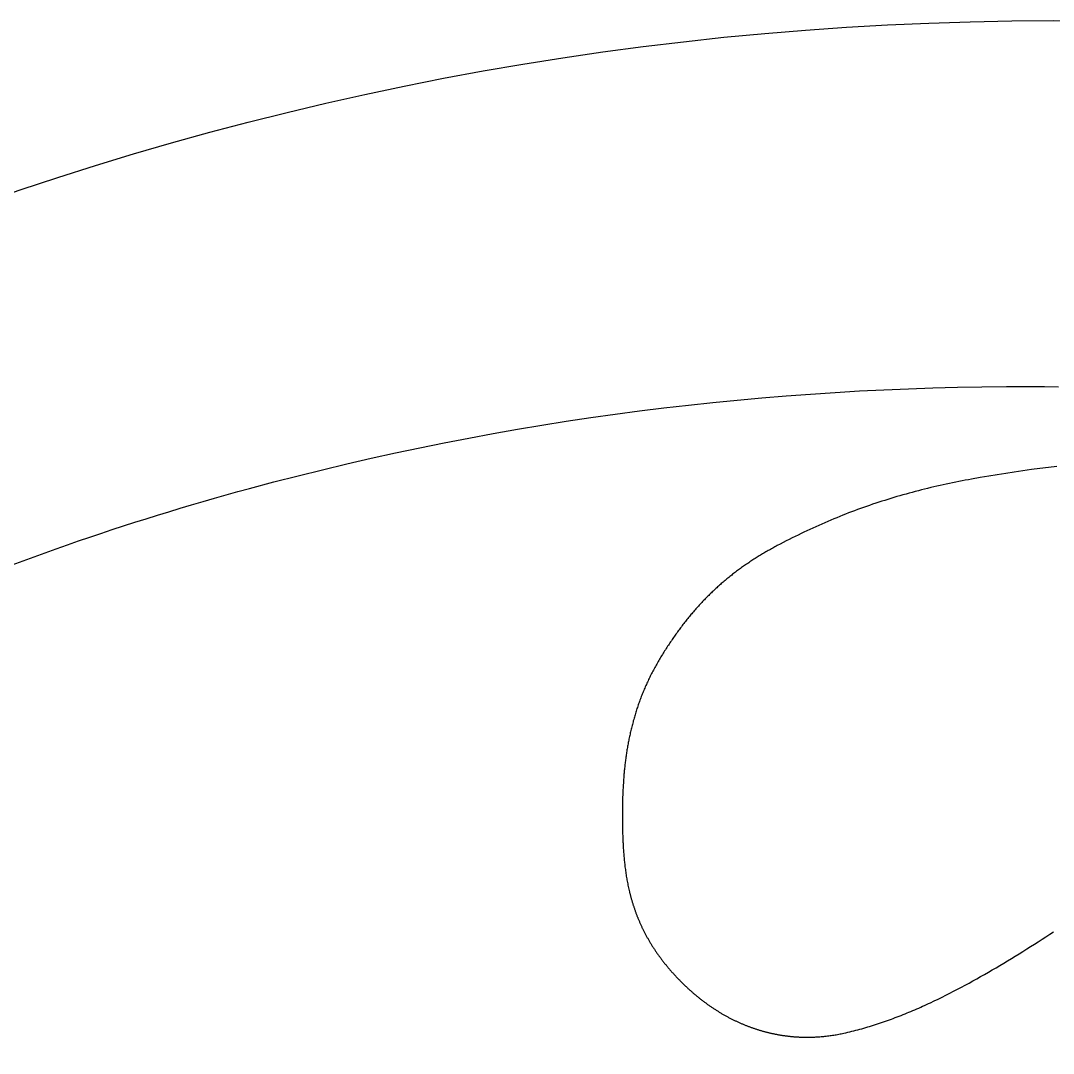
# Model space of a CAD drawing. Header units: millimetres. Extents: x 162 to 582, y 91 to 388.
# Drawn here: x 504.47 to 505.265, y 131.474 to 132.269 of the extents above; entities that cross this region are included whole.
import ezdxf

# ---------------------------------------------------------------- set-up
doc = ezdxf.new("R2010")
doc.units = ezdxf.units.MM
doc.layers.add('0_Title Block', color=7, linetype='Continuous')

# ---------------------------------------------------------------- blocks, each defined once
blk = doc.blocks.new('GE&DAEWOO_TEMPLATE')
at = {"color": 0, "ltscale": 0.006}
for points in [[(342.63248, 40.50613), (342.64096, 40.50929), (342.64945, 40.51242), (342.65796, 40.51551), (342.6665, 40.51856), (342.67505, 40.52158), (342.68363, 40.52456), (342.69223, 40.52751), (342.70085, 40.53042), (342.7095, 40.53329), (342.71817, 40.53613), (342.72686, 40.53893), (342.73558, 40.5417), (342.74433, 40.54443), (342.75309, 40.54712), (342.76189, 40.54978), (342.7707, 40.5524), (342.77955, 40.55499), (342.78842, 40.55755), (342.79732, 40.56007), (342.80624, 40.56255), (342.81519, 40.565), (342.83396, 40.57), (342.85273, 40.57483), (342.8715, 40.57948), (342.89027, 40.58397), (342.90905, 40.58828), (342.92782, 40.59243), (342.94661, 40.5964), (342.96539, 40.60021), (342.98418, 40.60385), (343.00297, 40.60732), (343.02176, 40.61063), (343.04056, 40.61377), (343.05936, 40.61675), (343.07817, 40.61957), (343.09697, 40.62223), (343.11578, 40.62472), (343.1346, 40.62706), (343.15342, 40.62923), (343.17224, 40.63125), (343.19106, 40.63311), (343.20989, 40.63481), (343.22872, 40.63636), (343.24756, 40.63775), (343.26639, 40.63899), (343.28524, 40.64008), (343.30408, 40.64101), (343.32293, 40.64179), (343.34179, 40.64243), (343.36065, 40.64291), (343.37951, 40.64325), (343.39838, 40.64343), (343.41725, 40.64347), (343.42787, 40.64342), (343.43849, 40.64329)], [(343.43736, 40.58203), (343.43078, 40.58122), (343.4242, 40.58038), (343.41762, 40.57949), (343.41104, 40.57857), (343.40446, 40.57761), (343.39789, 40.57661), (343.39131, 40.57557), (343.38474, 40.57449), (343.37817, 40.57337), (343.3716, 40.57221), (343.36914, 40.57177), (343.36669, 40.57131), (343.36425, 40.57085), (343.36181, 40.57037), (343.35937, 40.56989), (343.35694, 40.56939), (343.35452, 40.56889), (343.3521, 40.56837), (343.34969, 40.56785), (343.34728, 40.56731), (343.34488, 40.56677), (343.34248, 40.56621), (343.34009, 40.56565), (343.3377, 40.56507), (343.33531, 40.56448), (343.33293, 40.56388), (343.33056, 40.56328), (343.32819, 40.56266), (343.32582, 40.56203), (343.32346, 40.56138), (343.3211, 40.56073), (343.31874, 40.56007), (343.31639, 40.55939), (343.31404, 40.55871), (343.3117, 40.55801), (343.30935, 40.5573), (343.30702, 40.55658), (343.30468, 40.55585), (343.30235, 40.5551), (343.30002, 40.55435), (343.29769, 40.55358), (343.29537, 40.5528), (343.29305, 40.55201), (343.29073, 40.5512), (343.28842, 40.55039), (343.2861, 40.54956), (343.28379, 40.54872), (343.28148, 40.54786), (343.27918, 40.547), (343.27687, 40.54612), (343.27457, 40.54523), (343.27227, 40.54432), (343.26997, 40.5434), (343.26767, 40.54247), (343.26537, 40.54153), (343.26308, 40.54057), (343.26079, 40.5396), (343.25849, 40.53862), (343.2562, 40.53762), (343.25391, 40.53661), (343.25162, 40.53558), (343.24933, 40.53455), (343.24705, 40.53349), (343.24476, 40.53243), (343.24247, 40.53135), (343.24019, 40.53026), (343.2379, 40.52915), (343.23561, 40.52803), (343.23333, 40.52689), (343.23104, 40.52574), (343.22876, 40.52457), (343.22647, 40.52339), (343.22418, 40.5222), (343.2219, 40.52099), (343.221, 40.52051), (343.22011, 40.52003), (343.21922, 40.51955), (343.21834, 40.51907), (343.21746, 40.51858), (343.21659, 40.51809), (343.21572, 40.5176), (343.21485, 40.51711), (343.21399, 40.51662), (343.21313, 40.51612), (343.21227, 40.51562), (343.21142, 40.51512), (343.21058, 40.51461), (343.20973, 40.51411), (343.20889, 40.5136), (343.20805, 40.51309), (343.20722, 40.51258), (343.20639, 40.51206), (343.20557, 40.51154), (343.20474, 40.51102), (343.20393, 40.5105), (343.20311, 40.50997), (343.2023, 40.50944), (343.20149, 40.50891), (343.20069, 40.50838), (343.19989, 40.50784), (343.19909, 40.50731), (343.19829, 40.50676), (343.1975, 40.50622), (343.19672, 40.50567), (343.19593, 40.50513), (343.19515, 40.50457), (343.19437, 40.50402), (343.1936, 40.50346), (343.19283, 40.5029), (343.19206, 40.50234), (343.1913, 40.50177), (343.19054, 40.5012), (343.18978, 40.50063), (343.18902, 40.50006), (343.18827, 40.49948), (343.18752, 40.4989), (343.18678, 40.49832), (343.18604, 40.49773), (343.1853, 40.49714), (343.18456, 40.49655), (343.18383, 40.49595), (343.1831, 40.49535), (343.18237, 40.49475), (343.18164, 40.49414), (343.18092, 40.49354), (343.1802, 40.49292), (343.17949, 40.49231), (343.17877, 40.49169), (343.17806, 40.49107), (343.17736, 40.49045), (343.17665, 40.48982), (343.17595, 40.48919), (343.17525, 40.48855), (343.17455, 40.48791), (343.17386, 40.48727), (343.17317, 40.48663), (343.17248, 40.48598), (343.17179, 40.48533), (343.17111, 40.48467), (343.17043, 40.48401), (343.16975, 40.48335), (343.16907, 40.48268), (343.1684, 40.48201), (343.16773, 40.48134), (343.16706, 40.48066), (343.16639, 40.47998), (343.16573, 40.4793), (343.16507, 40.47861), (343.16441, 40.47792), (343.16375, 40.47722), (343.1631, 40.47653), (343.16245, 40.47582), (343.1618, 40.47512), (343.16115, 40.4744), (343.1605, 40.47369), (343.15986, 40.47297), (343.15922, 40.47225), (343.15858, 40.47152), (343.15794, 40.47079), (343.15731, 40.47006), (343.15667, 40.46932), (343.15604, 40.46858), (343.15542, 40.46783), (343.15479, 40.46708), (343.15416, 40.46633), (343.15354, 40.46557), (343.15292, 40.4648), (343.1523, 40.46404), (343.15168, 40.46327), (343.15107, 40.46249), (343.15046, 40.46171), (343.14984, 40.46093), (343.14924, 40.46014), (343.14863, 40.45934), (343.14802, 40.45855), (343.14742, 40.45775), (343.14681, 40.45694), (343.14621, 40.45613), (343.14561, 40.45532), (343.14502, 40.4545), (343.14442, 40.45367), (343.14383, 40.45284), (343.14323, 40.45201), (343.14264, 40.45118), (343.14205, 40.45033), (343.14146, 40.44949), (343.14088, 40.44864), (343.14029, 40.44778), (343.13971, 40.44692), (343.13913, 40.44606), (343.13854, 40.44519), (343.13797, 40.44431), (343.13739, 40.44343), (343.13681, 40.44255), (343.13623, 40.44166), (343.13566, 40.44077), (343.13509, 40.43987), (343.13451, 40.43896), (343.13394, 40.43806), (343.13337, 40.43714), (343.13281, 40.43622), (343.13224, 40.4353), (343.13168, 40.43438), (343.13113, 40.43347), (343.13058, 40.43255), (343.13005, 40.43163), (343.12951, 40.43071), (343.12899, 40.42979), (343.12847, 40.42887), (343.12796, 40.42795), (343.12745, 40.42703), (343.12695, 40.4261), (343.12646, 40.42518), (343.12597, 40.42426), (343.12549, 40.42333), (343.12502, 40.42241), (343.12455, 40.42149), (343.12409, 40.42056), (343.12363, 40.41964), (343.12318, 40.41871), (343.12274, 40.41778), (343.1223, 40.41686), (343.12187, 40.41593), (343.12144, 40.415), (343.12102, 40.41408), (343.12061, 40.41315), (343.1202, 40.41222), (343.1198, 40.41129), (343.1194, 40.41036), (343.11901, 40.40943), (343.11863, 40.4085), (343.11825, 40.40757), (343.11788, 40.40664), (343.11751, 40.40571), (343.11714, 40.40478), (343.11679, 40.40385), (343.11644, 40.40292), (343.11609, 40.40198), (343.11575, 40.40105), (343.11541, 40.40012), (343.11508, 40.39919), (343.11476, 40.39825), (343.11444, 40.39732), (343.11412, 40.39639), (343.11382, 40.39545), (343.11351, 40.39452), (343.11321, 40.39358), (343.11292, 40.39265), (343.11263, 40.39172), (343.11235, 40.39078), (343.11207, 40.38985), (343.11179, 40.38891), (343.11152, 40.38797), (343.11126, 40.38704), (343.111, 40.3861), (343.11075, 40.38517), (343.1105, 40.38423), (343.11025, 40.3833), (343.11001, 40.38236), (343.10977, 40.38142), (343.10954, 40.38049), (343.10932, 40.37955), (343.10909, 40.37861), (343.10888, 40.37768), (343.10866, 40.37674), (343.10845, 40.3758), (343.10825, 40.37486), (343.10805, 40.37393), (343.10785, 40.37299), (343.10766, 40.37205), (343.10748, 40.37112), (343.10729, 40.37018), (343.10711, 40.36924), (343.10694, 40.3683), (343.10677, 40.36737), (343.1066, 40.36643), (343.10644, 40.36549), (343.10628, 40.36456), (343.10612, 40.36362), (343.10597, 40.36268), (343.10583, 40.36174), (343.10568, 40.36081), (343.10554, 40.35987), (343.10541, 40.35893), (343.10528, 40.358), (343.10515, 40.35706), (343.10502, 40.35612), (343.1049, 40.35519), (343.10478, 40.35425), (343.10467, 40.35331), (343.10456, 40.35238), (343.10445, 40.35144), (343.10435, 40.3505), (343.10425, 40.34957), (343.10415, 40.34863), (343.10406, 40.3477), (343.10397, 40.34676), (343.10388, 40.34583), (343.1038, 40.34489), (343.10372, 40.34396), (343.10364, 40.34302), (343.10357, 40.34209), (343.1035, 40.34115), (343.10343, 40.34022), (343.1033, 40.33835), (343.10318, 40.33648), (343.10308, 40.33462), (343.10299, 40.33275), (343.1029, 40.33089), (343.10283, 40.32903), (343.10277, 40.32717), (343.10272, 40.32531), (343.10267, 40.32345), (343.10264, 40.32159), (343.10262, 40.31974), (343.1026, 40.31788), (343.10259, 40.31603), (343.10259, 40.314), (343.1026, 40.31197), (343.1026, 40.30994), (343.10262, 40.30791), (343.10263, 40.30689), (343.10264, 40.30588), (343.10265, 40.30486), (343.10267, 40.30385), (343.10269, 40.30284), (343.10271, 40.30182), (343.10273, 40.30081), (343.10276, 40.2998), (343.10278, 40.29878), (343.10281, 40.29777), (343.10285, 40.29676), (343.10288, 40.29575), (343.10292, 40.29473), (343.10296, 40.29372), (343.10301, 40.29271), (343.10305, 40.2917), (343.10311, 40.29069), (343.10316, 40.28968), (343.10322, 40.28866), (343.10328, 40.28765), (343.10335, 40.28664), (343.10341, 40.28563), (343.10349, 40.28462), (343.10357, 40.28361), (343.10365, 40.28261), (343.10373, 40.2816), (343.10382, 40.28059), (343.10392, 40.27958), (343.10402, 40.27857), (343.10412, 40.27756), (343.10423, 40.27655), (343.10434, 40.27555), (343.10446, 40.27454), (343.10458, 40.27353), (343.10471, 40.27252), (343.10485, 40.27152), (343.10498, 40.27051), (343.10513, 40.2695), (343.10528, 40.2685), (343.10543, 40.26749), (343.1056, 40.26649), (343.10576, 40.26548), (343.10594, 40.26448), (343.10612, 40.26347), (343.1063, 40.26247), (343.10649, 40.26146), (343.10669, 40.26046), (343.10689, 40.25946), (343.10711, 40.25845), (343.10732, 40.25745), (343.10755, 40.25645), (343.10778, 40.25544), (343.10802, 40.25444), (343.10814, 40.25394), (343.10826, 40.25344), (343.10839, 40.25294), (343.10851, 40.25244), (343.10864, 40.25194), (343.10877, 40.25143), (343.10891, 40.25093), (343.10904, 40.25043), (343.10918, 40.24993), (343.10931, 40.24943), (343.10945, 40.24893), (343.1096, 40.24843), (343.10974, 40.24793), (343.10989, 40.24743), (343.11003, 40.24693), (343.11018, 40.24643), (343.11033, 40.24593), (343.11049, 40.24543), (343.11064, 40.24493), (343.1108, 40.24443), (343.11096, 40.24393), (343.11112, 40.24343), (343.11129, 40.24293), (343.11145, 40.24243), (343.11162, 40.24193), (343.11179, 40.24143), (343.11196, 40.24093), (343.11213, 40.24043), (343.11231, 40.23993), (343.11249, 40.23943), (343.11267, 40.23894), (343.11285, 40.23844), (343.11304, 40.23794), (343.11322, 40.23744), (343.11341, 40.23694), (343.1136, 40.23644), (343.1138, 40.23594), (343.11399, 40.23544), (343.11419, 40.23494), (343.11439, 40.23445), (343.11459, 40.23395), (343.1148, 40.23345), (343.115, 40.23295), (343.11521, 40.23245), (343.11542, 40.23195), (343.11564, 40.23146), (343.11585, 40.23096), (343.11607, 40.23046), (343.11629, 40.22996), (343.11652, 40.22946), (343.11674, 40.22897), (343.11697, 40.22847), (343.1172, 40.22797), (343.11743, 40.22747), (343.11767, 40.22698), (343.11791, 40.22648), (343.11815, 40.22598), (343.11839, 40.22548), (343.11863, 40.22499), (343.11888, 40.22449), (343.11913, 40.22399), (343.11939, 40.2235), (343.11964, 40.223), (343.1199, 40.2225), (343.12016, 40.22201), (343.12042, 40.22151), (343.12069, 40.22101), (343.12096, 40.22052), (343.12123, 40.22002), (343.1215, 40.21952), (343.12178, 40.21903), (343.12205, 40.21853), (343.12234, 40.21803), (343.12262, 40.21754), (343.12291, 40.21704), (343.1232, 40.21655), (343.12349, 40.21605), (343.12378, 40.21555), (343.12408, 40.21506), (343.12438, 40.21456), (343.12468, 40.21407), (343.12499, 40.21357), (343.1253, 40.21308), (343.12561, 40.21258), (343.12592, 40.21209), (343.12624, 40.21159), (343.12656, 40.2111), (343.12688, 40.2106), (343.12721, 40.21011), (343.12754, 40.20961), (343.12787, 40.20912), (343.1282, 40.20862), (343.12854, 40.20813), (343.12888, 40.20763), (343.12922, 40.20714), (343.12957, 40.20664), (343.12992, 40.20615), (343.13027, 40.20565), (343.13063, 40.20516), (343.13098, 40.20467), (343.13134, 40.20417), (343.13171, 40.20368), (343.13208, 40.20318), (343.13245, 40.20269), (343.13282, 40.2022), (343.13319, 40.2017), (343.13357, 40.20121), (343.13396, 40.20071), (343.13434, 40.20022), (343.13473, 40.19973), (343.13512, 40.19923), (343.13552, 40.19874), (343.13592, 40.19825), (343.13632, 40.19775), (343.13672, 40.19726), (343.13713, 40.19677), (343.13754, 40.19628), (343.13795, 40.19578), (343.13837, 40.19529), (343.13879, 40.1948), (343.13922, 40.19431), (343.13964, 40.19381), (343.14007, 40.19332), (343.14051, 40.19283), (343.14094, 40.19234), (343.14138, 40.19184), (343.14183, 40.19135), (343.14227, 40.19086), (343.14273, 40.19037), (343.14318, 40.18988), (343.14364, 40.18938), (343.1441, 40.18889), (343.14456, 40.1884), (343.14503, 40.18791), (343.1455, 40.18742), (343.14597, 40.18693), (343.14644, 40.18645), (343.14691, 40.18597), (343.14738, 40.18549), (343.14785, 40.18501), (343.14833, 40.18454), (343.1488, 40.18407), (343.14928, 40.18361), (343.14975, 40.18314), (343.15023, 40.18268), (343.1507, 40.18222), (343.15118, 40.18177), (343.15166, 40.18132), (343.15214, 40.18087), (343.15262, 40.18042), (343.1531, 40.17998), (343.15358, 40.17954), (343.15406, 40.1791), (343.15454, 40.17867), (343.15502, 40.17824), (343.15551, 40.17781), (343.15599, 40.17738), (343.15647, 40.17696), (343.15696, 40.17654), (343.15744, 40.17612), (343.15793, 40.17571), (343.15841, 40.1753), (343.1589, 40.17489), (343.15939, 40.17448), (343.15988, 40.17408), (343.16036, 40.17368), (343.16085, 40.17328), (343.16134, 40.17288), (343.16183, 40.17249), (343.16232, 40.1721), (343.16281, 40.17172), (343.1633, 40.17133), (343.1638, 40.17095), (343.16429, 40.17057), (343.16478, 40.1702), (343.16527, 40.16983), (343.16577, 40.16946), (343.16626, 40.16909), (343.16676, 40.16873), (343.16725, 40.16836), (343.16775, 40.16801), (343.16824, 40.16765), (343.16874, 40.1673), (343.16924, 40.16695), (343.16973, 40.1666), (343.17023, 40.16625), (343.17073, 40.16591), (343.17123, 40.16557), (343.17173, 40.16523), (343.17223, 40.1649), (343.17273, 40.16457), (343.17323, 40.16424), (343.17373, 40.16391), (343.17423, 40.16359), (343.17473, 40.16327), (343.17523, 40.16295), (343.17573, 40.16263), (343.17624, 40.16232), (343.17674, 40.16201), (343.17724, 40.1617), (343.17775, 40.1614), (343.17825, 40.1611), (343.17875, 40.1608), (343.17926, 40.1605), (343.17976, 40.1602), (343.18027, 40.15991), (343.18078, 40.15962), (343.18128, 40.15934), (343.18179, 40.15905), (343.18229, 40.15877), (343.1828, 40.15849), (343.18331, 40.15822), (343.18381, 40.15794), (343.18432, 40.15767), (343.18483, 40.1574), (343.18534, 40.15714), (343.18585, 40.15687), (343.18635, 40.15661), (343.18686, 40.15635), (343.18737, 40.1561), (343.18788, 40.15584), (343.18839, 40.15559), (343.1889, 40.15534), (343.18941, 40.1551), (343.18992, 40.15486), (343.19043, 40.15462), (343.19094, 40.15438), (343.19145, 40.15414), (343.19197, 40.15391), (343.19248, 40.15368), (343.19299, 40.15345), (343.1935, 40.15322), (343.19401, 40.153), (343.19452, 40.15278), (343.19504, 40.15256), (343.19555, 40.15235), (343.19606, 40.15213), (343.19657, 40.15192), (343.19709, 40.15171), (343.1976, 40.15151), (343.19811, 40.1513), (343.19863, 40.1511), (343.19914, 40.1509), (343.19965, 40.15071), (343.20017, 40.15051), (343.20068, 40.15032), (343.20119, 40.15013), (343.20171, 40.14995), (343.20222, 40.14976), (343.20274, 40.14958), (343.20325, 40.1494), (343.20376, 40.14923), (343.20428, 40.14905), (343.20479, 40.14888), (343.20531, 40.14871), (343.20582, 40.14854), (343.20634, 40.14838), (343.20685, 40.14821), (343.20737, 40.14805), (343.20788, 40.14789), (343.20839, 40.14774), (343.20891, 40.14759), (343.20942, 40.14743), (343.20994, 40.14729), (343.21045, 40.14714), (343.21097, 40.147), (343.21148, 40.14685), (343.212, 40.14671), (343.21251, 40.14658), (343.21303, 40.14644), (343.21354, 40.14631), (343.21406, 40.14618), (343.21457, 40.14605), (343.21509, 40.14593), (343.2156, 40.1458), (343.21612, 40.14568), (343.21663, 40.14556), (343.21714, 40.14545), (343.21766, 40.14533), (343.21817, 40.14522), (343.21869, 40.14511), (343.2192, 40.145), (343.21972, 40.1449), (343.22023, 40.14479), (343.22074, 40.14469), (343.22126, 40.14459), (343.22177, 40.1445), (343.22228, 40.1444), (343.2228, 40.14431), (343.22331, 40.14422), (343.22382, 40.14413), (343.22434, 40.14405), (343.22485, 40.14396), (343.22536, 40.14388), (343.22588, 40.1438), (343.22639, 40.14373), (343.2269, 40.14365), (343.22741, 40.14358), (343.22792, 40.14351), (343.22844, 40.14344), (343.22895, 40.14337), (343.22946, 40.14331), (343.22997, 40.14325), (343.23048, 40.14319), (343.23099, 40.14313), (343.2315, 40.14307), (343.23201, 40.14302), (343.23252, 40.14297), (343.23303, 40.14292), (343.23354, 40.14287), (343.23405, 40.14283), (343.23456, 40.14279), (343.23507, 40.14275), (343.23558, 40.14271), (343.23609, 40.14267), (343.2366, 40.14264), (343.2371, 40.1426), (343.23761, 40.14257), (343.23812, 40.14254), (343.23863, 40.14252), (343.23913, 40.14249), (343.23964, 40.14247), (343.24015, 40.14245), (343.24065, 40.14243), (343.24116, 40.14242), (343.24166, 40.1424), (343.24217, 40.14239), (343.24267, 40.14238), (343.24318, 40.14237), (343.24368, 40.14237), (343.24419, 40.14236), (343.24469, 40.14236), (343.24519, 40.14236), (343.24569, 40.14236), (343.2462, 40.14237), (343.2467, 40.14237), (343.2472, 40.14238), (343.2477, 40.14239), (343.2482, 40.1424), (343.2487, 40.14241), (343.2497, 40.14245), (343.2507, 40.14249), (343.2517, 40.14254), (343.25269, 40.14259), (343.25369, 40.14266), (343.25468, 40.14273), (343.25567, 40.14281), (343.25665, 40.14289), (343.25764, 40.14299), (343.25862, 40.14309), (343.25961, 40.1432), (343.26059, 40.14331), (343.26156, 40.14344), (343.26254, 40.14357), (343.26351, 40.14371), (343.26448, 40.14385), (343.26545, 40.144), (343.26642, 40.14416), (343.26738, 40.14433), (343.26835, 40.1445), (343.26931, 40.14468), (343.27026, 40.14487), (343.27122, 40.14507), (343.27217, 40.14527), (343.27312, 40.14547), (343.27466, 40.14582), (343.2762, 40.14618), (343.27774, 40.14655), (343.27928, 40.14693), (343.28081, 40.14731), (343.28235, 40.14771), (343.28388, 40.14811), (343.28542, 40.14853), (343.28695, 40.14895), (343.28848, 40.14938), (343.29001, 40.14983), (343.29153, 40.15028), (343.29306, 40.15074), (343.29458, 40.1512), (343.29611, 40.15168), (343.29763, 40.15216), (343.29915, 40.15266), (343.30067, 40.15316), (343.30219, 40.15367), (343.30371, 40.15419), (343.30523, 40.15472), (343.30674, 40.15525), (343.30826, 40.15579), (343.30977, 40.15634), (343.31129, 40.1569), (343.3128, 40.15747), (343.31431, 40.15804), (343.31582, 40.15863), (343.31733, 40.15921), (343.31884, 40.15981), (343.32034, 40.16042), (343.32185, 40.16103), (343.32336, 40.16165), (343.32486, 40.16227), (343.32636, 40.16291), (343.32787, 40.16355), (343.32937, 40.1642), (343.33087, 40.16485), (343.33237, 40.16551), (343.33387, 40.16618), (343.33537, 40.16686), (343.33687, 40.16754), (343.33836, 40.16823), (343.33986, 40.16892), (343.34285, 40.17033), (343.34584, 40.17176), (343.34882, 40.17322), (343.35181, 40.17471), (343.35479, 40.17621), (343.35776, 40.17774), (343.36074, 40.17929), (343.36371, 40.18086), (343.36668, 40.18246), (343.36965, 40.18407), (343.37262, 40.1857), (343.37559, 40.18735), (343.37855, 40.18903), (343.38152, 40.19072), (343.38448, 40.19242), (343.38744, 40.19415), (343.3904, 40.19589), (343.39336, 40.19764), (343.39632, 40.19941), (343.39928, 40.2012), (343.40224, 40.20299), (343.40519, 40.20481), (343.40815, 40.20663), (343.41111, 40.20847), (343.41406, 40.21032), (343.41702, 40.21218), (343.41998, 40.21405), (343.42294, 40.21593), (343.4259, 40.21781), (343.42885, 40.21971), (343.43181, 40.22162), (343.43477, 40.22353)]]:
    blk.add_lwpolyline(points, dxfattribs=at)
blk.add_circle((343.43456, 38.44381), 2.4815, dxfattribs=at)

msp = doc.modelspace()

# ---------------------------------------------------------------- block references
at = {"layer": '0_Title Block'}
msp.add_blockref('GE&DAEWOO_TEMPLATE', (161.8305, 91.34386), dxfattribs=at)

doc.saveas('drawing.dxf')
